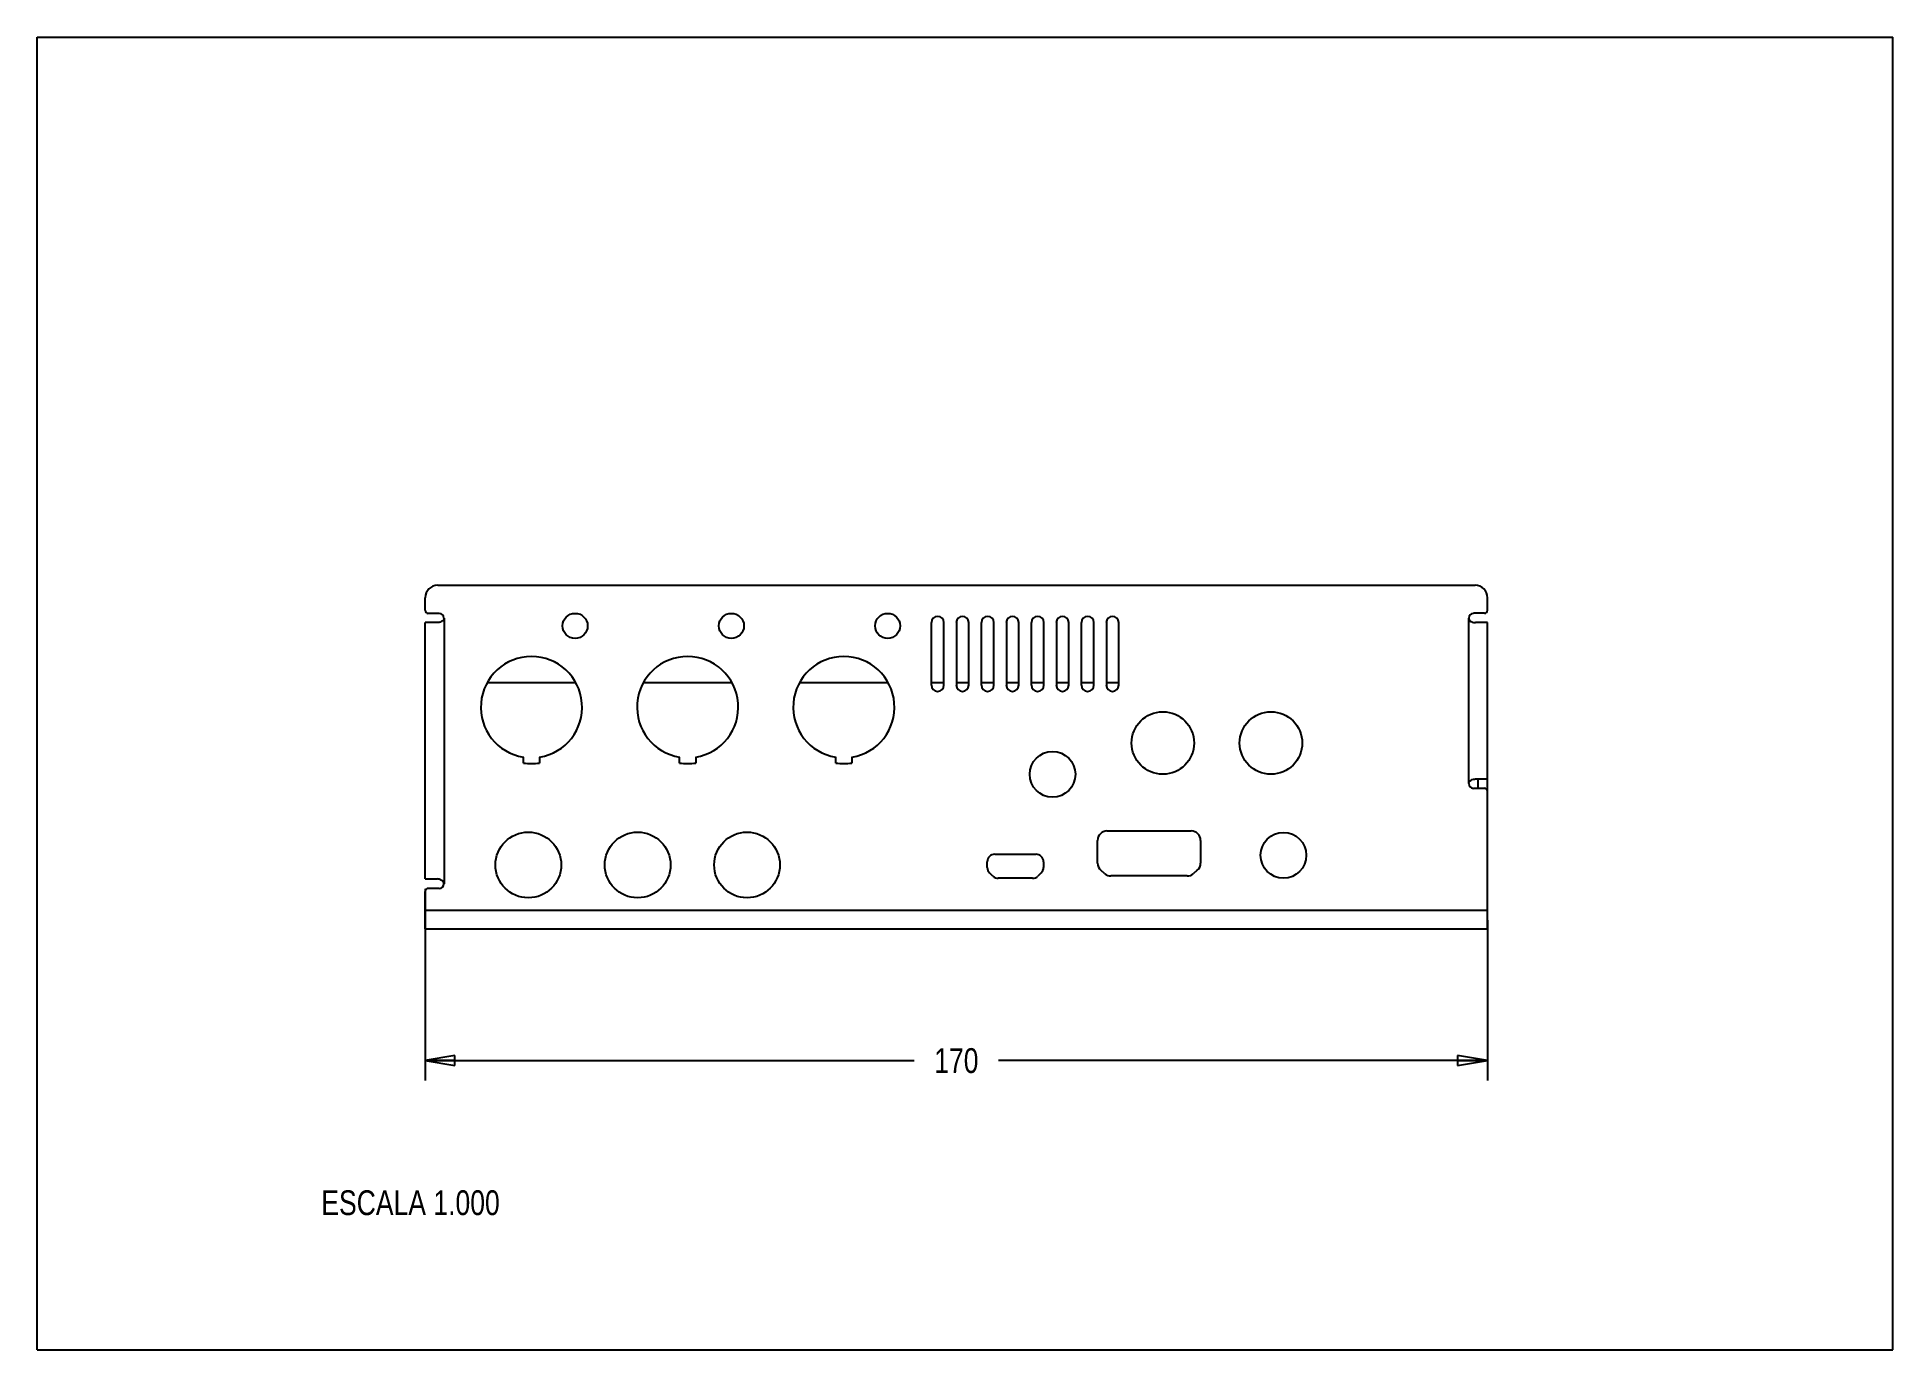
# Model space of a CAD drawing. Header units: inches. Extents: x 0 to 11.7, y 0 to 8.3.
import ezdxf

# ---------------------------------------------------------------- set-up
doc = ezdxf.new("R2010")
doc.units = ezdxf.units.IN
doc.header["$LTSCALE"] = 0.64311
doc.header["$MEASUREMENT"] = 0
doc.layers.get('0').update_dxf_attribs({"linetype": 'CONTINUOUS'})
doc.layers.add('02___PRT_ALL_AXES', color=7, linetype='CONTINUOUS')
doc.styles.get("Standard").update_dxf_attribs({"font": 'txt', "width": 0.8})
doc.dimstyles.new('DIMSTYLE_1', dxfattribs={"dimtxt": 0.15625, "dimasz": 0.1875, "dimexe": 0.125, "dimexo": 0.0625, "dimgap": 0.078125, "dimtad": 0, "dimtih": 1, "dimtoh": 1, "dimzin": 4, "dimdsep": 46, "dimtxsty": 'STANDARD', "dimblk": 'CLOSED', "dimblk1": 'CLOSED', "dimblk2": 'CLOSED', "dimcen": 0.09, "dimadec": 0, "dimazin": 0, "dimtfac": 1, "dimtofl": 0, "dimtmove": 0, "dimatfit": 3, "dimldrblk": 'CLOSED', "dimfxl": 1, "dimtolj": 1, "dimtzin": 4, "dimarcsym": 0})

# ---------------------------------------------------------------- blocks, each defined once
blk = doc.blocks.new('_CLOSED')
at = {"color": 0, "linetype": 'BYBLOCK'}
for p, q in [((0, 0), (-1, 0.167)), ((-1, 0.167), (-1, -0.167)), ((-1, -0.167), (0, 0)), ((-1, 0), (0, 0))]:
    blk.add_line(p, q, dxfattribs=at)
blk = doc.blocks.new('*D0')
at = {"color": 2, "linetype": 'CONTINUOUS'}
for p, q in [((2.445, 2.903), (2.445, 1.697)), ((9.138, 2.706), (9.138, 1.697)), ((2.445, 1.822), (5.526, 1.822)), ((9.138, 1.822), (6.057, 1.822))]:
    blk.add_line(p, q, dxfattribs=at)
at = {"color": 2, "linetype": 'CONTINUOUS', "xscale": 0.1875, "yscale": 0.1875, "zscale": 0.1875, "rotation": 180}
blk.add_blockref('_CLOSED', (2.445, 1.822), dxfattribs=at)
at = {"color": 2, "linetype": 'CONTINUOUS', "xscale": 0.1875, "yscale": 0.1875, "zscale": 0.1875}
blk.add_blockref('_CLOSED', (9.138, 1.822), dxfattribs=at)
at = {"color": 2, "linetype": 'CONTINUOUS', "insert": (5.792, 1.9), "char_height": 0.1562, "width": 0.375, "attachment_point": 2, "line_spacing_factor": 0.9}
blk.add_mtext('170', dxfattribs=at)

msp = doc.modelspace()

# ---------------------------------------------------------------- linework, layer by layer
at = {"color": 7, "linetype": 'CONTINUOUS'}
for p, q in [((0, 0), (0, 8.268)), ((0, 8.268), (11.693, 8.268)), ((11.693, 0), (11.693, 8.268)), ((3.393, 4.202), (2.837, 4.202)), ((4.377, 4.202), (3.821, 4.202)), ((5.361, 4.202), (4.805, 4.202)), ((5.713, 4.202), (5.634, 4.202)), ((5.871, 4.202), (5.792, 4.202)), ((6.028, 4.202), (5.949, 4.202)), ((6.186, 4.202), (6.107, 4.202)), ((6.343, 4.202), (6.264, 4.202)), ((6.501, 4.202), (6.422, 4.202)), ((6.658, 4.202), (6.579, 4.202)), ((6.815, 4.202), (6.737, 4.202)), ((9.079, 3.536), (9.079, 3.596)), ((0, 0), (11.693, 0))]:
    msp.add_line(p, q, dxfattribs=at)
at = {"color": 3, "linetype": 'CONTINUOUS'}
for p, q in [((2.524, 4.816), (9.06, 4.816)), ((2.445, 4.658), (2.445, 4.737)), ((9.138, 4.658), (9.138, 4.737)), ((2.445, 2.966), (2.445, 4.58)), ((2.52, 4.58), (2.445, 4.58)), ((2.465, 4.639), (2.534, 4.639)), ((2.564, 4.609), (2.564, 2.936)), ((5.634, 4.58), (5.634, 4.186)), ((5.713, 4.186), (5.713, 4.58)), ((5.792, 4.58), (5.792, 4.186)), ((5.871, 4.186), (5.871, 4.58)), ((5.949, 4.58), (5.949, 4.186)), ((6.028, 4.186), (6.028, 4.58)), ((6.107, 4.58), (6.107, 4.186)), ((6.186, 4.186), (6.186, 4.58)), ((6.264, 4.58), (6.264, 4.186)), ((6.343, 4.186), (6.343, 4.58)), ((6.422, 4.58), (6.422, 4.186)), ((6.501, 4.186), (6.501, 4.58)), ((6.579, 4.58), (6.579, 4.186)), ((6.658, 4.186), (6.658, 4.58)), ((6.737, 4.58), (6.737, 4.186)), ((6.815, 4.186), (6.815, 4.58)), ((9.02, 3.566), (9.02, 4.609)), ((9.119, 4.639), (9.05, 4.639)), ((9.138, 4.58), (9.064, 4.58)), ((9.138, 2.651), (9.138, 4.58)), ((3.064, 3.696), (3.064, 3.733)), ((3.166, 3.733), (3.166, 3.696)), ((4.048, 3.696), (4.048, 3.733)), ((4.15, 3.733), (4.15, 3.696)), ((5.032, 3.696), (5.032, 3.733)), ((5.134, 3.733), (5.134, 3.696)), ((9.119, 3.536), (9.05, 3.536)), ((9.064, 3.596), (9.138, 3.596)), ((2.445, 2.966), (2.52, 2.966)), ((2.445, 2.651), (2.445, 2.887)), ((2.465, 2.907), (2.534, 2.907)), ((2.445, 2.769), (9.138, 2.769)), ((2.445, 2.651), (9.138, 2.651))]:
    msp.add_line(p, q, dxfattribs=at)
for centre, radius, start, end in [((2.524, 4.737), 0.0787, 90, 180), ((9.06, 4.737), 0.0787, 0, 90), ((2.465, 4.658), 0.0197, 180, 270), ((2.534, 4.609), 0.0295, 0, 90), ((5.674, 4.58), 0.0394, 0, 180), ((5.831, 4.58), 0.0394, 0, 180), ((5.989, 4.58), 0.0394, 0, 180), ((6.146, 4.58), 0.0394, 0, 180), ((6.304, 4.58), 0.0394, 0, 180), ((6.461, 4.58), 0.0394, 0, 180), ((6.619, 4.58), 0.0394, 0, 180), ((6.776, 4.58), 0.0394, 0, 180), ((9.05, 4.609), 0.0295, 90, 180), ((9.119, 4.658), 0.0197, 270, 360), ((3.115, 4.048), 0.319, 279.2356, 260.7644), ((4.099, 4.048), 0.319, 279.2356, 260.7644), ((5.083, 4.048), 0.319, 279.2356, 260.7644), ((5.674, 4.186), 0.0394, 180, 360), ((5.831, 4.186), 0.0394, 180, 360), ((5.989, 4.186), 0.0394, 180, 360), ((6.146, 4.186), 0.0394, 180, 360), ((6.304, 4.186), 0.0394, 180, 360), ((6.461, 4.186), 0.0394, 180, 360), ((6.619, 4.186), 0.0394, 180, 360), ((6.776, 4.186), 0.0394, 180, 360), ((3.115, 4.048), 0.356, 261.7411, 278.2589), ((4.099, 4.048), 0.356, 261.7411, 278.2589), ((5.083, 4.048), 0.356, 261.7411, 278.2589), ((9.05, 3.566), 0.0295, 180, 270), ((9.119, 3.517), 0.0197, 0, 90), ((2.534, 2.936), 0.0295, 270, 360), ((2.465, 2.887), 0.0197, 90, 180)]:
    msp.add_arc(centre, radius, start, end, dxfattribs=at)
for points in [[(2.564, 4.609), (2.564, 4.607), (2.563, 4.602), (2.559, 4.595), (2.553, 4.59), (2.545, 4.585), (2.534, 4.581), (2.524, 4.58), (2.52, 4.58)], [(9.02, 4.609), (9.02, 4.607), (9.021, 4.602), (9.025, 4.595), (9.03, 4.59), (9.038, 4.585), (9.05, 4.581), (9.059, 4.58), (9.064, 4.58)], [(9.02, 3.566), (9.02, 3.568), (9.021, 3.573), (9.025, 3.58), (9.03, 3.585), (9.038, 3.59), (9.05, 3.594), (9.059, 3.596), (9.064, 3.596)], [(2.564, 2.936), (2.564, 2.939), (2.563, 2.943), (2.559, 2.95), (2.553, 2.955), (2.545, 2.96), (2.534, 2.964), (2.524, 2.966), (2.52, 2.966)]]:
    msp.add_open_spline(points, degree=3, knots=[0, 0, 0, 0, 0.127196, 0.254494, 0.381698, 0.508504, 0.758239, 1, 1, 1, 1], dxfattribs=at)
at = {"layer": '02___PRT_ALL_AXES', "color": 3, "linetype": 'CONTINUOUS'}
for p, q in [((6.682, 3.066), (6.682, 3.209)), ((6.741, 3.268), (7.272, 3.268)), ((7.331, 3.209), (7.331, 3.066)), ((5.987, 3.038), (5.987, 3.074)), ((6.034, 3.121), (6.294, 3.121)), ((6.341, 3.074), (6.341, 3.038)), ((6.022, 2.983), (6.001, 3.005)), ((6.272, 2.97), (6.056, 2.97)), ((6.327, 3.005), (6.306, 2.983)), ((6.728, 2.999), (6.703, 3.021)), ((7.247, 2.985), (6.766, 2.985)), ((7.31, 3.021), (7.284, 2.999))]:
    msp.add_line(p, q, dxfattribs=at)
for centre, radius in [((3.39, 4.56), 0.0787), ((4.375, 4.56), 0.0787), ((5.359, 4.56), 0.0787), ((7.093, 3.822), 0.197), ((7.774, 3.822), 0.197), ((6.398, 3.625), 0.144), ((3.095, 3.054), 0.207), ((3.784, 3.054), 0.207), ((4.473, 3.054), 0.207), ((7.853, 3.115), 0.144)]:
    msp.add_circle(centre, radius, dxfattribs=at)
for centre, radius, start, end in [((6.741, 3.209), 0.0591, 90, 180), ((7.272, 3.209), 0.0591, 0, 90), ((6.034, 3.074), 0.0472, 90, 180), ((6.294, 3.074), 0.0472, 0, 90), ((6.741, 3.066), 0.0591, 180, 230), ((7.272, 3.066), 0.0591, 310, 360), ((6.034, 3.038), 0.0472, 180, 225), ((6.056, 3.017), 0.0472, 225, 270), ((6.272, 3.017), 0.0472, 270, 315), ((6.294, 3.038), 0.0472, 315, 360), ((6.766, 3.044), 0.0591, 230, 270), ((7.247, 3.044), 0.0591, 270, 310)]:
    msp.add_arc(centre, radius, start, end, dxfattribs=at)

# ---------------------------------------------------------------- texts
at = {"color": 2, "linetype": 'CONTINUOUS', "insert": (2.915, 1.005), "char_height": 0.15625, "width": 1.5, "attachment_point": 3, "line_spacing_factor": 0.9}
msp.add_mtext('ESCALA 1.000', dxfattribs=at)

# ---------------------------------------------------------------- dimensions: what is measured, and where the dimension line sits
at = {"color": 2, "linetype": 'CONTINUOUS'}
dim = msp.add_linear_dim(base=(9.138, 1.822), p1=(2.445, 2.966), p2=(9.138, 2.769), dimstyle='DIMSTYLE_1', dxfattribs=at)
dim.commit()
dim.dimension.update_dxf_attribs({"geometry": '*D0', "text_midpoint": (5.792, 1.822), "dimtype": 160})

doc.saveas('drawing.dxf')
